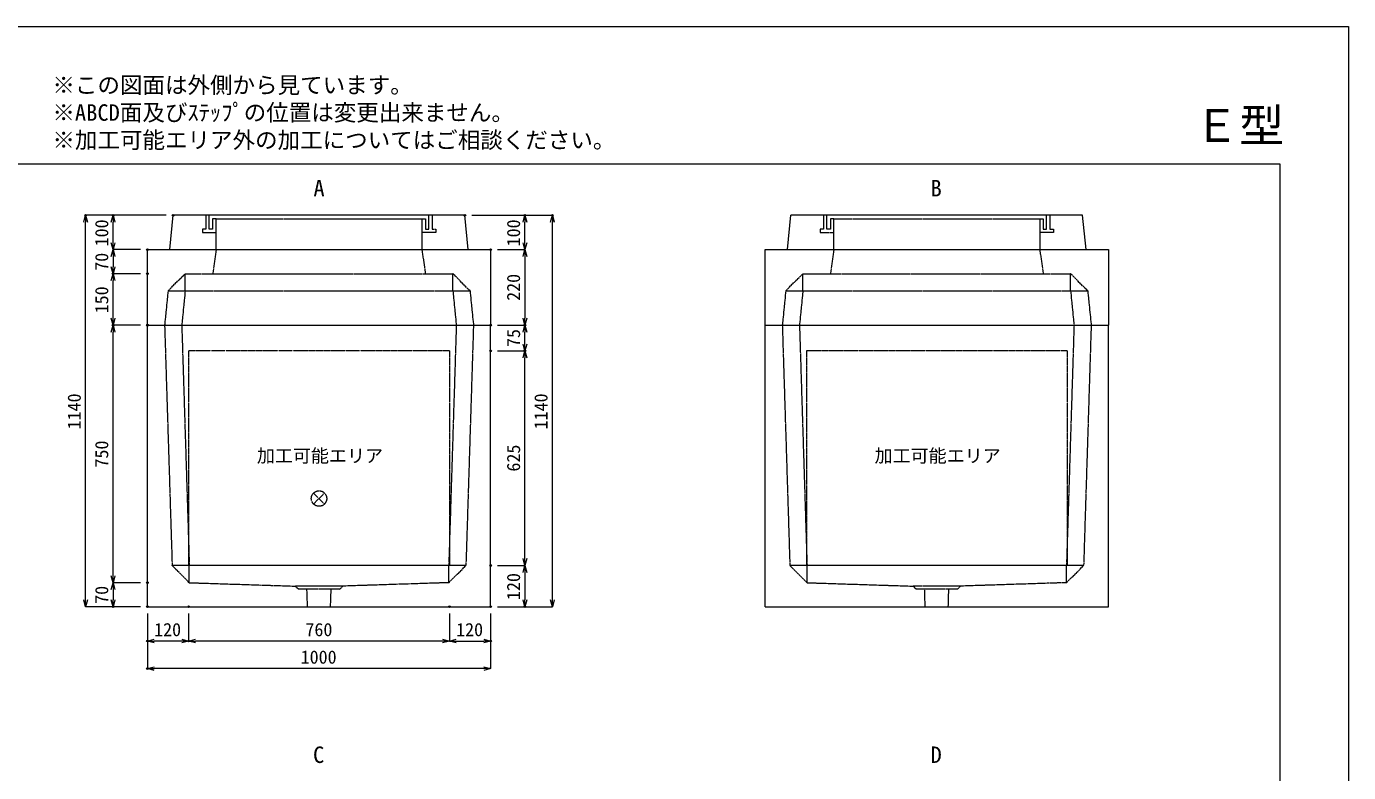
# Model space of a CAD drawing. Units: millimetres, scale not verified. Extents: x -2970 to 2970, y -2100 to 2100.
# Drawn here: x -883 to 2970, y -73 to 2100 of the extents above; entities that cross this region are included whole.
import ezdxf
from ezdxf.enums import TextEntityAlignment as Align

# ---------------------------------------------------------------- set-up
doc = ezdxf.new("R2010")
doc.units = ezdxf.units.MM
doc.header["$LTSCALE"] = 10
doc.header["$PDMODE"] = 32
doc.header["$PDSIZE"] = 5
doc.linetypes.add('LONG_DASHED1', pattern=[7, 6, -1])
doc.linetypes.add('LONG_DOUBLE_CHAIN', pattern=[21.8, 18, -1, 0.6, -0.6, 0.6, -1])
for name, color, linetype, lineweight in [('0-0_D-TTL', 7, 'Continuous', 9), ('0-1_Defpoints', 7, 'Continuous', 9), ('0-3_D-TTL-TXT', 7, 'Continuous', 9), ('0-4_D-STR-TXT', 7, 'Continuous', 9), ('0-5_D-STR-DIM', 3, 'Continuous', 9), ('0-6_0', 7, 'Continuous', 9), ('0-7_D-STR', 7, 'LONG_DASHED1', 9), ('0-9_D-STR-STR4', 134, 'LONG_DASHED1', 9), ('0-A_D-STR-STR5', 1, 'LONG_DOUBLE_CHAIN', 9)]:
    doc.layers.add(name, color=color, linetype=linetype, lineweight=lineweight)
doc.styles.add('ＭＳ ゴシック', font='')
doc.styles.get('ＭＳ ゴシック').set_extended_font_data('MS Gothic')

# ---------------------------------------------------------------- blocks, each defined once
blk = doc.blocks.new('A$C4DE05FD1')
at = {"layer": '0-0_D-TTL', "color": 134}
for p, q in [((2000, 38000), (57400, 38000)), ((57400, 38000), (57400, 2000))]:
    blk.add_line(p, q, dxfattribs=at)
at = {"layer": '0-1_Defpoints', "color": 134}
for p, q in [((0, 42000), (59400, 42000)), ((59400, 42000), (59400, 0))]:
    blk.add_line(p, q, dxfattribs=at)
at = {"layer": '0-3_D-TTL-TXT', "style": 'ＭＳ ゴシック'}
for s, p in [('※この図面は外側から見ています。', (21630.5, 39907.8)), ('※ABCD面及びｽﾃｯﾌﾟの位置は変更出来ません。', (21630.5, 39107.8)), ('※加工可能エリア外の加工についてはご相談ください。', (21630.5, 38307.8))]:
    blk.add_text(s, height=481.1, dxfattribs=at).set_placement(p, align=Align.BOTTOM_LEFT)
blk = doc.blocks.new('_Open30')
at = {"layer": '0-6_0'}
blk.add_line((0, 0), (-10, 0), dxfattribs=at)
blk.add_lwpolyline([(-10, 2.679), (0, 0), (-10, -2.679)], dxfattribs=at)
blk = doc.blocks.new('A$C31CA379A')
at = {"layer": '0-4_D-STR-TXT', "style": 'ＭＳ ゴシック'}
for s, p in [('A', (-162.9, -1095.3)), ('B', (17819.3, -1095.3)), ('C', (-175.7, -17595.3)), ('D', (17819.3, -17595.3))]:
    blk.add_text(s, height=481.1, dxfattribs=at).set_placement(p, align=Align.BOTTOM_LEFT)
blk = doc.blocks.new('A$C431D19D0')
at = {"layer": '0-7_D-STR'}
for p, q in [((-3000, 2200), (-3100, 1500)), ((3000, 2200), (3100, 1500)), ((-4400, 1000), (-3900, 1500)), ((-3900, 1500), (3900, 1500)), ((-3900, 1000), (-3900, 1500)), ((4400, 1000), (3900, 1500)), ((3900, 1000), (3900, 1500)), ((-4400, 1000), (-4500, 0)), ((-4400, 1000), (4400, 1000)), ((-3900, 1000), (-4000, 0)), ((3900, 1000), (4000, 0)), ((4400, 1000), (4500, 0))]:
    blk.add_line(p, q, dxfattribs=at)
at = {"layer": '0-7_D-STR', "linetype": 'Continuous'}
for p in [(5000, 2200), (-5000, 0)]:
    blk.add_line(p, (5000, 0), dxfattribs=at)
blk.add_lwpolyline([(-5000, 0), (-5000, 2200), (5000, 2200)], dxfattribs=at)
blk = doc.blocks.new('A$C019679C0')
at = {"layer": '0-7_D-STR', "linetype": 'Continuous'}
for p, q in [((-4350, 0), (-4250, 1000)), ((4250, 1000), (-4250, 1000)), ((4350, 0), (4250, 1000)), ((-4350, 0), (4350, 0))]:
    blk.add_line(p, q, dxfattribs=at)
at = {"layer": '0-7_D-STR'}
for p, q in [((-3000, 0), (-3000, 900)), ((3000, 900), (3000, 0))]:
    blk.add_line(p, q, dxfattribs=at)
at = {"layer": '0-9_D-STR-STR4'}
for points in [[(-3300, 1000), (-3300, 600), (-3400, 600), (-3400, 500), (-3000, 500)], [(-3000, 900), (-3100, 900), (-3100, 600), (-3200, 600), (-3200, 1000)], [(-3000, 900), (3000, 900), (3100, 900)], [(3300, 1000), (3300, 600), (3400, 600), (3400, 500), (3000, 500)], [(3100, 900), (3100, 600), (3200, 600), (3200, 1000)]]:
    blk.add_lwpolyline(points, dxfattribs=at)
blk = doc.blocks.new('A$C576C08F7')
at = {"layer": '0-7_D-STR', "linetype": 'Continuous'}
for p, q in [((-5000, 0), (5000, 0)), ((-5000, -8200), (-5000, 0)), ((5000, -8200), (5000, 0)), ((-5000, -8200), (5000, -8200))]:
    blk.add_line(p, q, dxfattribs=at)
at = {"layer": '0-7_D-STR'}
for p, q in [((-4500, 0), (-4280, -7000)), ((-4000, 0), (-3780, -7000)), ((4000, 0), (3780, -7000)), ((4500, 0), (4280, -7000)), ((-3780, -7500), (-4280, -7000)), ((4280, -7000), (-4280, -7000)), ((-3780, -7500), (-3780, -7000)), ((3780, -7500), (4280, -7000)), ((3780, -7500), (3780, -7000)), ((-3780, -7500), (-700, -7600)), ((-600, -7690), (-700, -7600)), ((700, -7600), (-700, -7600)), ((600, -7690), (-600, -7690)), ((-336.2, -8200), (-352.5, -7690)), ((336.2, -8200), (352.5, -7690)), ((600, -7690), (700, -7600)), ((3780, -7500), (700, -7600))]:
    blk.add_line(p, q, dxfattribs=at)
at = {"layer": '0-A_D-STR-STR5'}
for p, q in [((3800, -750), (3800, -7000)), ((3800, -7000), (-3800, -7000))]:
    blk.add_line(p, q, dxfattribs=at)
blk.add_lwpolyline([(3800, -750), (-3800, -750), (-3800, -7000)], dxfattribs=at)
blk = doc.blocks.new('A$C1C640AAB')
at = {"layer": '0-A_D-STR-STR5'}
for p, q in [((-159.1, -159.1), (159.1, 159.1)), ((-159.1, 159.1), (159.1, -159.1))]:
    blk.add_line(p, q, dxfattribs=at)
blk.add_circle((0, 0), 225, dxfattribs=at)
blk = doc.blocks.new('A$Cb5156d6e')
at = {"layer": '0-7_D-STR'}
blk.add_blockref('A$C576C08F7', (0, 0), dxfattribs=at)
at = {"layer": '0-A_D-STR-STR5'}
blk.add_blockref('A$C1C640AAB', (0, -5050), dxfattribs=at)

msp = doc.modelspace()

# ---------------------------------------------------------------- linework, layer by layer
at = {"layer": '0-1_Defpoints'}
for p in [(-710, 1550), (-630, 1550), (-455, 1550), (395, 1550), (570, 1550), (650, 1550), (-530, 1450), (470, 1450), (-630, 1380), (-530, 1380), (-630, 1230), (-530, 1230), (470, 1230), (570, 1230), (470, 1155), (570, 1155), (470, 530), (470, 530), (-530, 480), (-630, 410), (-530, 410), (-530, 410), (-410, 410), (350, 410), (470, 410), (470, 410), (570, 410), (-530, 310), (-410, 310), (470, 310), (-530, 230)]:
    msp.add_point(p, dxfattribs=at)
at = {"layer": '0-5_D-STR-DIM'}
for p, q in [((-475, 1550), (-710, 1550)), ((-475, 1550), (-630, 1550)), ((415, 1550), (570, 1550)), ((415, 1550), (650, 1550)), ((-710, 430), (-710, 1530)), ((-630, 1470), (-630, 1530)), ((570, 1470), (570, 1530)), ((650, 430), (650, 1530)), ((-550, 1450), (-630, 1450)), ((-550, 1450), (-630, 1450)), ((-630, 1430), (-630, 1400)), ((490, 1450), (570, 1450)), ((490, 1450), (570, 1450)), ((570, 1430), (570, 1250)), ((-550, 1380), (-630, 1380)), ((-550, 1380), (-630, 1380)), ((-630, 1250), (-630, 1360)), ((-550, 1230), (-630, 1230)), ((-550, 1230), (-630, 1230)), ((-630, 500), (-630, 1210)), ((490, 1230), (570, 1230)), ((490, 1230), (570, 1230)), ((570, 1175), (570, 1210)), ((490, 1155), (570, 1155)), ((490, 1155), (570, 1155)), ((570, 550), (570, 1135)), ((490, 530), (570, 530)), ((490, 530), (570, 530)), ((570, 510), (570, 430)), ((-550, 480), (-630, 480)), ((-550, 480), (-630, 480)), ((-630, 460), (-630, 430)), ((-550, 410), (-710, 410)), ((-550, 410), (-630, 410)), ((-530, 390), (-530, 230)), ((-530, 390), (-530, 310)), ((-410, 390), (-410, 310)), ((-410, 390), (-410, 310)), ((350, 390), (350, 310)), ((350, 390), (350, 310)), ((470, 390), (470, 310)), ((470, 390), (470, 230)), ((490, 410), (570, 410)), ((490, 410), (650, 410)), ((-430, 310), (-510, 310)), ((330, 310), (-390, 310)), ((370, 310), (450, 310)), ((450, 230), (-510, 230))]:
    msp.add_line(p, q, dxfattribs=at)

# ---------------------------------------------------------------- block references
at = {"layer": '0-0_D-TTL', "xscale": 0.1, "yscale": 0.1}
msp.add_blockref('A$C4DE05FD1', (-2970, -2100), dxfattribs=at)
at = {"layer": '0-4_D-STR-TXT', "xscale": 0.1, "yscale": 0.1}
msp.add_blockref('A$C31CA379A', (-30, 1700), dxfattribs=at)
at = {"layer": '0-5_D-STR-DIM', "xscale": 2, "yscale": 2}
for p, rotation in [((-710, 1550), 90), ((-630, 1550), 90), ((570, 1550), 90), ((650, 1550), 90), ((-630, 1450), 270), ((570, 1450), 270), ((-630, 1450), 90), ((570, 1450), 90), ((-630, 1380), 270), ((-630, 1380), 90), ((-630, 1230), 270), ((570, 1230), 270), ((-630, 1230), 90), ((570, 1230), 90), ((570, 1155), 270), ((570, 1155), 90), ((570, 530), 270), ((570, 530), 90), ((-630, 480), 270), ((-630, 480), 90), ((-710, 410), 270), ((-630, 410), 270), ((570, 410), 270), ((650, 410), 270), ((-530, 310), 180), ((-410, 310), 180), ((350, 310), 180), ((-530, 230), 180)]:
    msp.add_blockref('_Open30', p, dxfattribs=dict(at, rotation=rotation))
for p in [(-410, 310), (350, 310), (470, 310), (470, 230)]:
    msp.add_blockref('_Open30', p, dxfattribs=at)
at = {"layer": '0-7_D-STR', "xscale": 0.1, "yscale": 0.1}
for name, p in [('A$C019679C0', (-30, 1450)), ('A$C019679C0', (1770, 1450)), ('A$C431D19D0', (-30, 1230)), ('A$C431D19D0', (1770, 1230)), ('A$Cb5156d6e', (-30, 1230)), ('A$C576C08F7', (1770, 1230))]:
    msp.add_blockref(name, p, dxfattribs=at)

# ---------------------------------------------------------------- texts
at = {"layer": '0-3_D-TTL-TXT', "style": 'ＭＳ ゴシック'}
msp.add_text('Ｅ型', height=96.21, dxfattribs=at).set_placement((2519.75, 1734.55), align=Align.BOTTOM_LEFT)
at = {"layer": '0-5_D-STR-DIM', "style": 'ＭＳ ゴシック'}
for s, p in [('100', (-632.6, 1459.48)), ('100', (567.4, 1459.48)), ('70', (-632.6, 1388.4)), ('220', (567.4, 1300.8)), ('150', (-632.6, 1264.48)), ('75', (567.4, 1166.42)), ('1140', (-712.6, 926.48)), ('1140', (647.4, 926.48)), ('750', (-632.6, 815.4)), ('625', (567.4, 803.62)), ('120', (567.4, 429.48)), ('70', (-632.6, 418.4))]:
    msp.add_text(s, height=38.49, rotation=90, dxfattribs=at).set_placement(p, align=Align.BOTTOM_LEFT)
for s, p in [('120', (-510.52, 312.6)), ('760', (-69.6, 312.6)), ('120', (369.48, 312.6)), ('1000', (-83.52, 232.6))]:
    msp.add_text(s, height=38.49, dxfattribs=at).set_placement(p, align=Align.BOTTOM_LEFT)
at = {"layer": '0-A_D-STR-STR5', "style": 'ＭＳ ゴシック'}
for p in [(-211.06, 818.86), (1588.94, 818.86)]:
    msp.add_text('加工可能エリア', height=38.49, dxfattribs=at).set_placement(p, align=Align.BOTTOM_LEFT)

doc.saveas('drawing.dxf')
